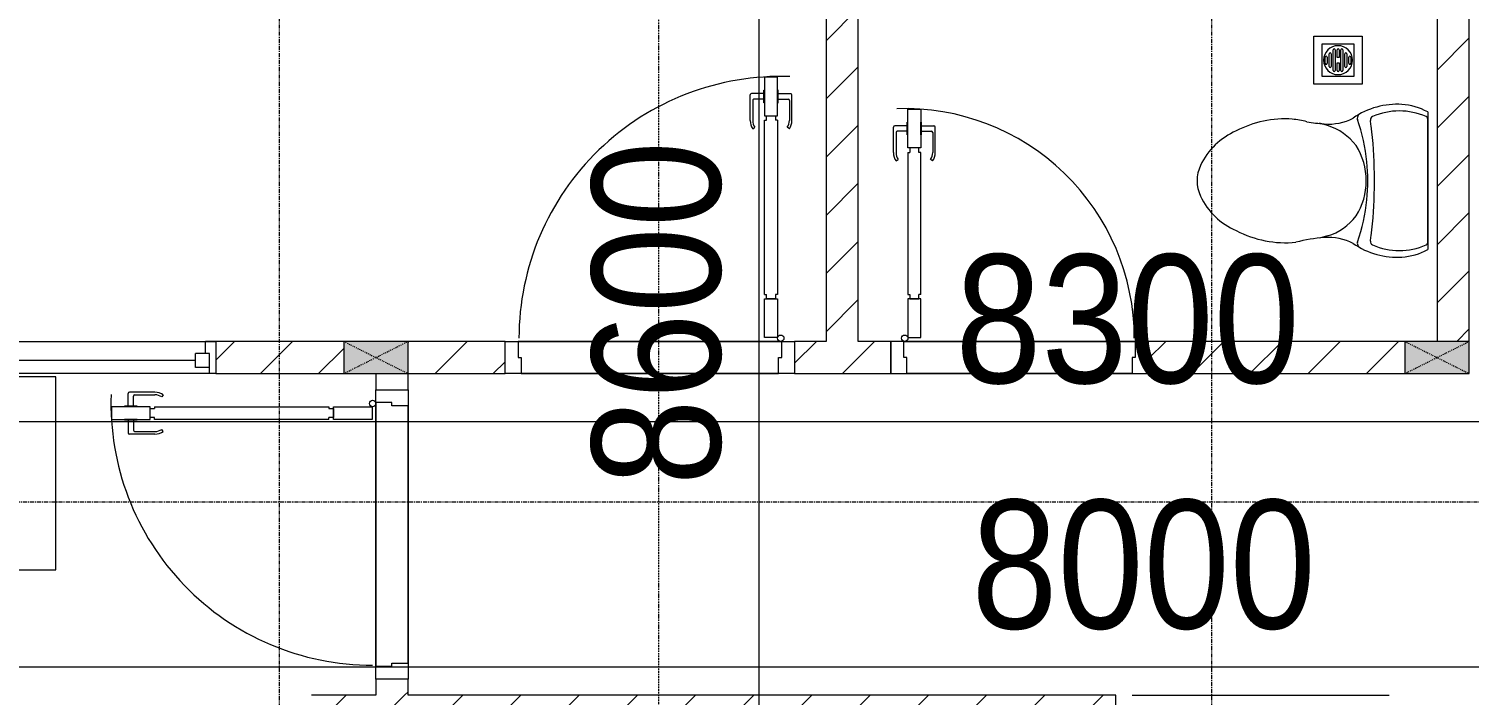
# Model space of a CAD drawing. Header units: millimetres. Extents: x 1591 to 240306, y -15958 to 82755.
# Drawn here: x 56175 to 60654, y 27837 to 29909 of the extents above; entities that cross this region are included whole.
import ezdxf

# ---------------------------------------------------------------- set-up
doc = ezdxf.new("R2010")
doc.units = ezdxf.units.MM
for name, pattern in [('Dash', [6, 3, -3]), ('Dash Dot 3_16_', [7.9375, 4.7625, -1.5875, 0, -1.5875]), ('Grid Line', [22.225, 12.7, -3.175, 3.175, -3.175])]:
    doc.linetypes.add(name, pattern=pattern)
for name, color, linetype, lineweight in [('0-1', 7, 'Continuous', 5), ('A-ANNO-DIMS', 211, 'Continuous', 9), ('A-ANNO-DIMS-160', 211, 'Continuous', 9), ('A-DETL-GENF-1', 9, 'Continuous', 9), ('A-DOOR-1', 254, 'Continuous', 9), ('A-DOOR-2', 9, 'Continuous', 9), ('A-FLOR-2', 9, 'Continuous', 9), ('A-GLAZ-1', 254, 'Continuous', 9), ('A-GLAZ-2', 9, 'Continuous', 9), ('A-WALL-1', 253, 'Continuous', 18), ('A-WALL-2', 9, 'Continuous', 9), ('A-WALL-PATT-1', 10, 'Continuous', 9), ('G-ANNO-SYMB-1', 111, 'Dash Dot 3_16_', 18), ('G-IMPT-1', 254, 'Continuous', 9), ('I-FURN-1', 254, 'Continuous', 9), ('M-EQPM-1', 254, 'Continuous', 9), ('P-SANR-FIXT-1', 254, 'Continuous', 9), ('S-COLS', 52, 'Continuous', 9), ('S-COLS-3', 254, 'Continuous', 9), ('S-COLS-4', 253, 'Continuous', 18), ('S-COLS-HDLN-1', 9, 'Dash', 9), ('S-GRID-1', 1, 'Grid Line', 9)]:
    doc.layers.add(name, color=color, linetype=linetype, lineweight=lineweight)
doc.styles.add('UTM Avo', font='UTM Avo.ttf', dxfattribs={"width": 0.9, "height": 400})
doc.dimstyles.new('1_Dim_chi_tiet_2_5', dxfattribs={"dimscale": 304.8, "dimtxt": 399.720379, "dimasz": 0.629921, "dimexe": 0.524934, "dimexo": 0.0625, "dimgap": 0.052493, "dimtad": 1, "dimdec": 0, "dimrnd": 5, "dimzin": 0, "dimdsep": 46, "dimtxsty": 'UTM Avo', "dimblk1": 'OBLIQUE', "dimblk2": 'OBLIQUE', "dimsah": 1, "dimcen": 0.09, "dimdle": 0.524934, "dimazin": 0, "dimtfac": 1, "dimtdec": 4, "dimtix": 1, "dimtmove": 0, "dimatfit": 3, "dimfxl": 1.049869, "dimfxlon": 1, "dimtvp": 1, "dimtolj": 1, "dimtzin": 0, "dimarcsym": 2})
doc.dimstyles.new('1_Dim_chi_tiet_2_5_1', dxfattribs={"dimscale": 304.8, "dimtxt": 399.720379, "dimasz": 0.629921, "dimexe": 0.524934, "dimexo": 0.0625, "dimgap": 0.052493, "dimtad": 1, "dimdec": 0, "dimrnd": 5, "dimzin": 0, "dimdsep": 46, "dimtxsty": 'UTM Avo', "dimblk1": 'OBLIQUE', "dimblk2": 'OBLIQUE', "dimsah": 1, "dimcen": 0.09, "dimdle": 0.524934, "dimazin": 0, "dimtfac": 1, "dimtdec": 4, "dimtix": 1, "dimtmove": 0, "dimatfit": 3, "dimfxl": 1.049869, "dimfxlon": 1, "dimtvp": 1, "dimtolj": 1, "dimtzin": 0, "dimarcsym": 2})
pattern_1 = [(45, (0, 0), (-90.50967, 90.50967), [])]

# ---------------------------------------------------------------- blocks, each defined once
blk = doc.blocks.new('DOOR_CW_01 CANH MO-PANEL KINH - DIW_01-900x2200-CỬA GỖ VÂN LAMINATE-553375-TKCS_MB TẦNG 3-4')
at = {"layer": 'A-DETL-GENF-1'}
for p, q in [((-397, -182), (-397, -62)), ((-397, -62), (-357, -62)), ((-357, -62), (-357, -182)), ((-357, -182), (-397, -182)), ((-397, -196), (-391, -196)), ((-397, -738), (-397, -196)), ((-391, -196), (-391, -182)), ((-391, -182), (-363, -182)), ((-363, -182), (-363, -196)), ((-357, -196), (-363, -196)), ((-357, -196), (-357, -738)), ((-433.9, -711.2), (-427.3, -715.8)), ((-320.1, -711.2), (-326.7, -715.8)), ((-442, -737), (-442, -816.5)), ((-434, -799.5), (-434, -737)), ((-397, -738), (-391, -738)), ((-357, -752), (-397, -752)), ((-397, -752), (-397, -872)), ((-391, -752), (-391, -738)), ((-363, -752), (-391, -752)), ((-357, -738), (-363, -738)), ((-363, -738), (-363, -752)), ((-357, -872), (-357, -752)), ((-320, -799.5), (-320, -737)), ((-312, -737), (-312, -816.5)), ((-399, -803.5), (-430, -803.5)), ((-399, -792.2), (-399, -831.8)), ((-397, -792.2), (-399, -792.2)), ((-397, -792.2), (-397, -831.8)), ((-357, -792.2), (-357, -831.8)), ((-357, -792.2), (-355, -792.2)), ((-355, -792.2), (-355, -831.8)), ((-355, -803.5), (-324, -803.5)), ((-399, -820.5), (-438, -820.5)), ((-399, -831.8), (-397, -831.8)), ((-355, -831.8), (-357, -831.8)), ((-355, -820.5), (-316, -820.5)), ((-397, -872), (-357, -872))]:
    blk.add_line(p, q, dxfattribs=at)
blk.add_circle((-407, -60), 10, dxfattribs=at)
for centre, radius, start, end in [((-407, -60), 814, 268, 0), ((-397, -737), 45, 145, 180), ((-397, -737), 37, 145, 180), ((-357, -737), 37, 0, 35), ((-357, -737), 45, 360, 35), ((-430, -799.5), 4, 180, 270), ((-324, -799.5), 4, 270, 0), ((-438, -816.5), 4, 180, 270), ((-316, -816.5), 4, 270, 0)]:
    blk.add_arc(centre, radius, start, end, dxfattribs=at)
at = {"layer": 'A-DOOR-2'}
for p, q in [((-450, -50), (-450, 50)), ((-450, 50), (-400, 50)), ((-400, 50), (-400, 0)), ((400, 0), (400, 50)), ((400, 50), (450, 50)), ((450, 50), (450, -50)), ((-410, 0), (-410, -50)), ((-400, 0), (-410, 0)), ((410, 0), (400, 0)), ((410, -50), (410, 0)), ((-410, -50), (-450, -50)), ((-407, -50), (-382, -50)), ((450, -50), (410, -50))]:
    blk.add_line(p, q, dxfattribs=at)
blk = doc.blocks.new('DOOR_CW_01 CANH MO-PANEL KINH - DIG_02-800x2200-CỬA NHÔM KÍNH-V105-TKCS_MB TẦNG 3-4')
at = {"layer": 'A-DETL-GENF-1'}
for p, q in [((-347, 772), (-307, 772)), ((-347, 652), (-347, 772)), ((-307, 772), (-307, 652)), ((-349, 720.5), (-388, 720.5)), ((-349, 731.8), (-347, 731.8)), ((-349, 692.2), (-349, 731.8)), ((-347, 692.2), (-347, 731.8)), ((-307, 692.2), (-307, 731.8)), ((-305, 731.8), (-307, 731.8)), ((-305, 692.2), (-305, 731.8)), ((-305, 720.5), (-266, 720.5)), ((-392, 637), (-392, 716.5)), ((-384, 699.5), (-384, 637)), ((-349, 703.5), (-380, 703.5)), ((-347, 692.2), (-349, 692.2)), ((-307, 692.2), (-305, 692.2)), ((-305, 703.5), (-274, 703.5)), ((-270, 699.5), (-270, 637)), ((-262, 637), (-262, 716.5)), ((-307, 652), (-347, 652)), ((-347, 638), (-341, 638)), ((-347, 638), (-347, 196)), ((-313, 652), (-341, 652)), ((-341, 652), (-341, 638)), ((-313, 638), (-313, 652)), ((-307, 638), (-313, 638)), ((-307, 196), (-307, 638)), ((-383.9, 611.2), (-377.3, 615.8)), ((-270.1, 611.2), (-276.7, 615.8)), ((-347, 196), (-341, 196)), ((-307, 182), (-347, 182)), ((-347, 182), (-347, 62)), ((-341, 196), (-341, 182)), ((-341, 182), (-313, 182)), ((-307, 196), (-313, 196)), ((-313, 182), (-313, 196)), ((-307, 62), (-307, 182)), ((-347, 62), (-307, 62))]:
    blk.add_line(p, q, dxfattribs=at)
blk.add_circle((-357, 60), 10, dxfattribs=at)
for centre, radius, start, end in [((-357, 60), 714, 360, 92), ((-388, 716.5), 4, 90, 180), ((-266, 716.5), 4, 0, 90), ((-380, 699.5), 4, 90, 180), ((-274, 699.5), 4, 0, 90), ((-347, 637), 45, 180, 215), ((-347, 637), 37, 180, 215), ((-307, 637), 37, 325, 0), ((-307, 637), 45, 325, 0)]:
    blk.add_arc(centre, radius, start, end, dxfattribs=at)
at = {"layer": 'A-DOOR-2'}
for p, q in [((-360, 50), (-400, 50)), ((-400, 50), (-400, -50)), ((-360, 0), (-360, 50)), ((-357, 50), (-332, 50)), ((400, 50), (360, 50)), ((360, 50), (360, 0)), ((400, -50), (400, 50)), ((-350, 0), (-360, 0)), ((-350, -50), (-350, 0)), ((360, 0), (350, 0)), ((350, 0), (350, -50)), ((-400, -50), (-350, -50)), ((350, -50), (400, -50))]:
    blk.add_line(p, q, dxfattribs=at)
blk = doc.blocks.new('M_Fixed - 900 x 1400-901190-TKCS_MB TẦNG 3-4')
at = {"layer": 'A-GLAZ-2'}
for p, q in [((-450, 63), (-431, 63)), ((-431, 63), (-431, 0)), ((431, 63), (431, 0)), ((448.9, 63), (431, 63)), ((-431, 44), (-387, 44)), ((-387, 44), (-387, 0)), ((-387, 22), (387, 22)), ((387, 44), (387, 0)), ((431, 44), (387, 44)), ((-450, -37), (-418, -37)), ((-431, 0), (-387, 0)), ((-418, 0), (-418, -37)), ((387, 0), (431, 0)), ((418, 0), (418, -37)), ((450, -37), (418, -37))]:
    blk.add_line(p, q, dxfattribs=at)
blk = doc.blocks.new('GIUONG NGU-2TAB-1600x2000 - GIUONG NGU-2TAB-1600x2000-885815-TKCS_MB TẦNG 3-4')
at = {"layer": 'I-FURN-1'}
for p, q in [((458.5, 0), (8.5, 0)), ((8.5, 0), (8.5, -50)), ((458.5, -50), (458.5, 0)), ((2108.2, 0), (458.5, 0)), ((458.5, 0), (458.5, -50)), ((458.5, 0), (2108.2, 0)), ((2108.2, -50), (2108.2, 0)), ((2558.2, 0), (2108.2, 0)), ((2108.2, 0), (2108.2, -50)), ((2558.2, -50), (2558.2, 0)), ((458.5, -50), (8.5, -50)), ((8.5, -50), (8.5, -450.3)), ((8.5, -50), (458.5, -50)), ((458.5, -50), (8.5, -50)), ((8.5, -50), (8.5, -450.3)), ((233.5, -86.8), (233.5, -413.5)), ((458.5, -450.3), (458.5, -50)), ((2108.2, -50), (458.5, -50)), ((458.5, -50), (458.5, -1938.9)), ((458.5, -50), (2108.2, -50)), ((458.5, -1938.9), (458.5, -50)), ((458.5, -450.3), (458.5, -50)), ((458.5, -50), (2108.2, -50)), ((2558.2, -50), (2108.2, -50)), ((2108.2, -50), (2108.2, -450.3)), ((2108.2, -1938.9), (2108.2, -50)), ((2108.2, -50), (2558.2, -50)), ((2108.2, -50), (2558.2, -50)), ((2108.2, -450.3), (2108.2, -50)), ((2108.2, -50), (2108.2, -1938.9)), ((2333.2, -86.8), (2333.2, -413.5)), ((2558.2, -450.3), (2558.2, -50)), ((2558.2, -50), (2558.2, -450.3)), ((508.5, -100), (2058.2, -100)), ((508.5, -1938.9), (508.5, -100)), ((2058.2, -100), (2058.2, -1938.9)), ((120.2, -250.2), (346.8, -250.2)), ((2446.5, -250.2), (2219.8, -250.2)), ((8.5, -450.3), (458.5, -450.3)), ((8.5, -450.3), (458.5, -450.3)), ((2108.2, -450.3), (2558.2, -450.3)), ((2558.2, -450.3), (2108.2, -450.3)), ((1997.1, -2000), (569.6, -2000)), ((569.6, -2050), (1997.1, -2050)), ((1997.1, -2050), (569.6, -2050))]:
    blk.add_line(p, q, dxfattribs=at)
for centre in [(233.5, -250.2), (2333.2, -250.2)]:
    blk.add_circle(centre, 150.7, dxfattribs=at)
for centre, radius, start, end in [((569.6, -1938.9), 111.1, 180, 270), ((569.6, -1938.9), 111.1, 180, 270), ((569.6, -1938.9), 61.1, 180, 270), ((1997.1, -1938.9), 111.1, 270, 360), ((1997.1, -1938.9), 61.1, 270, 0), ((1997.1, -1938.9), 111.1, 270, 0)]:
    blk.add_arc(centre, radius, start, end, dxfattribs=at)
blk = doc.blocks.new('TOILET - TOILET-400871-TKCS_MB TẦNG 3-4')
at = {"layer": 'P-SANR-FIXT-1'}
for p, q in [((-171.7, 330.3), (-178.6, 355.5)), ((171.7, 330.3), (178.6, 355.5)), ((214.2, 19), (-214.2, 19)), ((194, 19.9), (-194, 19.9))]:
    blk.add_line(p, q, dxfattribs=at)
for centre, radius, start, end in [((45.1, 528.6), 217.6, 115.2282, 156.7784), ((0, 624.4), 111.7, 64.7718, 115.2282), ((-45.1, 528.6), 217.6, 23.2216, 64.7718), ((137.1, 461.2), 329.8, 152.3122, 185.6513), ((-137.1, 461.2), 329.8, 356.3165, 27.6878), ((-719.2, 297.5), 544.3, 4.5441, 13.9464), ((-1948.3, 805.1), 2171.2, 349.1051, 350.319), ((719.2, 297.5), 544.3, 169.7121, 175.4559), ((-343.5, 327.4), 167.3, 332.62, 4.5441), ((-0.4, 384), 179.5, 197.4036, 232.5964), ((0.4, 384), 179.5, 307.4036, 342.5964), ((343.5, 327.4), 167.3, 175.4559, 207.38), ((-4, 115.7), 233.6, 144.7853, 164.7039), ((-195, 224.1), 13.8, 71.0073, 129.3276), ((0.6, 792.1), 586.9, 251.0073, 264.1678), ((0, 416), 206.1, 237.9268, 270), ((0, 416), 206.1, 270, 302.0732), ((-0.6, 792.1), 586.9, 275.8322, 288.9927), ((195, 224.1), 13.8, 50.6724, 108.9927), ((4, 115.7), 233.6, 15.2961, 35.2147), ((-9.8, 107.2), 207.3, 156.2862, 203.7138), ((-189.1, 185.5), 11.7, 82.4212, 154.5895), ((178.9, 2951.3), 2778.4, 262.4212, 262.7649), ((-14.3, 1400.4), 1215.6, 262.593, 269.6026), ((0, 786.7), 581.5, 264.1678, 275.8322), ((0, 3462.8), 3278, 269.6026, 270.3974), ((14.3, 1400.4), 1215.6, 270.3974, 277.407), ((-178.9, 2951.3), 2778.4, 277.2351, 277.5788), ((189.1, 185.5), 11.7, 25.4105, 97.5788), ((9.8, 107.2), 207.3, 336.2862, 23.7138), ((1.9, 114.1), 239.7, 164.7039, 183.5487), ((-1.9, 114.1), 239.7, 356.4513, 15.2961), ((-46.1, 111.1), 191.6, 183.5487, 208.7191), ((46.1, 111.1), 191.6, 331.2809, 356.4513), ((-193.7, 26.4), 6.48, 203.7138, 267.6832), ((193.7, 26.4), 6.48, 272.3168, 336.2862)]:
    blk.add_arc(centre, radius, start, end, dxfattribs=at)
blk = doc.blocks.new('MAY GIAT - MAY GIAT_dwg-348053-TKCS_MB TẦNG 3-4')
at = {"layer": 'G-IMPT-1', "flags": 128}
blk.add_lwpolyline([(5, 596.6), (5, 2.3), (605, 2.3), (605, 596.6)], close=True, dxfattribs=at)
blk = doc.blocks.new('MAY GIAT - MAY GIAT-348233-TKCS_MB TẦNG 3-4')
at = {"layer": 'I-FURN-1'}
for p, q in [((5, 596.6), (5, 2.3)), ((605, 596.6), (5, 596.6)), ((605, 2.3), (605, 596.6)), ((5, 2.3), (605, 2.3))]:
    blk.add_line(p, q, dxfattribs=at)
blk.add_blockref('MAY GIAT - MAY GIAT_dwg-348053-TKCS_MB TẦNG 3-4', (0, 0))
blk = doc.blocks.new('THU NUOC - THU NUOC-455054-TKCS_MB TẦNG 3-4')
at = {"layer": 'M-EQPM-1'}
for p, q in [((-66.3, -70.6), (-66.3, 79.4)), ((-66.3, 79.4), (83.7, 79.4)), ((58.7, 54.4), (-41.3, 54.4)), ((-41.3, 54.4), (-41.3, -45.6)), ((58.7, -45.6), (58.7, 54.4)), ((83.7, 79.4), (83.7, -70.6)), ((-23.3, 19.6), (40.9, 19.6)), ((40.9, 13.6), (-23.3, 13.6)), ((-23.3, 7.2), (0.7, 7.2)), ((0.7, 1.2), (-23.3, 1.2)), ((-11, 32.1), (28.5, 32.1)), ((28.5, 26.1), (-11, 26.1)), ((-1.1, 44.5), (18.5, 44.5)), ((18.5, 38.5), (-1.1, 38.5)), ((0.7, 7.2), (0.7, 1.2)), ((16.7, 1.2), (16.7, 7.2)), ((16.7, 7.2), (40.9, 7.2)), ((40.9, 1.2), (16.7, 1.2)), ((-23.3, -4.8), (40.9, -4.8)), ((40.9, -10.8), (-23.3, -10.8)), ((-11, -17.3), (28.5, -17.3)), ((28.5, -23.3), (-11, -23.3)), ((-1.1, -29.6), (18.5, -29.6)), ((18.5, -35.6), (-1.1, -35.6)), ((83.7, -70.6), (-66.3, -70.6)), ((-41.3, -45.6), (58.7, -45.6))]:
    blk.add_line(p, q, dxfattribs=at)
for centre, radius, start, end in [((8.7, 4.4), 45, 0, 180), ((8.7, 4.4), 45, 360, 180), ((8.7, 4.4), 45, 180, 0), ((8.7, 4.4), 45, 180, 360), ((-23.3, 16.6), 3, 90, 270), ((-23.3, 4.2), 3, 90, 270), ((-11, 29.1), 3, 90, 270), ((-1.1, 41.5), 3, 90, 270), ((18.5, 41.5), 3, 270, 90), ((28.5, 29.1), 3, 270, 90), ((40.9, 16.6), 3, 270, 90), ((40.9, 4.2), 3, 270, 90), ((-23.3, -7.8), 3, 90, 270), ((-11, -20.3), 3, 90, 270), ((-1.1, -32.6), 3, 90, 270), ((18.5, -32.6), 3, 270, 90), ((28.5, -20.3), 3, 270, 90), ((40.9, -7.8), 3, 270, 90)]:
    blk.add_arc(centre, radius, start, end, dxfattribs=at)
blk = doc.blocks.new('G1_SOF - BO TRU - 100x200-745959-TKCS_MB TẦNG 3-4')
at = {"layer": 'S-COLS'}
blk.add_hatch(color=256, dxfattribs=at).paths.add_polyline_path([(-50, 100), (-50, -100), (50, -100), (50, 100)])
at = {"layer": 'S-COLS-4'}
for p, q in [((50, 100), (-50, 100)), ((-50, 100), (-50, -100)), ((50, -100), (50, 100)), ((-50, -100), (50, -100))]:
    blk.add_line(p, q, dxfattribs=at)
at = {"layer": 'S-COLS-HDLN-1'}
for p, q in [((50, 100), (-50, -100)), ((-50, 100), (50, -100))]:
    blk.add_line(p, q, dxfattribs=at)
blk = doc.blocks.new('DOOR_CW_01 CANH MO-PANEL KINH - DIG_01-900x2200-CỬA NHÔM KÍNH-901215-TKCS_MB TẦNG 3-4')
at = {"layer": 'A-DETL-GENF-1'}
for p, q in [((-397, -182), (-397, -62)), ((-397, -62), (-357, -62)), ((-357, -62), (-357, -182)), ((-357, -182), (-397, -182)), ((-397, -196), (-391, -196)), ((-397, -738), (-397, -196)), ((-391, -196), (-391, -182)), ((-391, -182), (-363, -182)), ((-363, -182), (-363, -196)), ((-357, -196), (-363, -196)), ((-357, -196), (-357, -738)), ((-433.9, -711.2), (-427.3, -715.8)), ((-320.1, -711.2), (-326.7, -715.8)), ((-442, -737), (-442, -816.5)), ((-434, -799.5), (-434, -737)), ((-397, -738), (-391, -738)), ((-357, -752), (-397, -752)), ((-397, -752), (-397, -872)), ((-391, -752), (-391, -738)), ((-363, -752), (-391, -752)), ((-357, -738), (-363, -738)), ((-363, -738), (-363, -752)), ((-357, -872), (-357, -752)), ((-320, -799.5), (-320, -737)), ((-312, -737), (-312, -816.5)), ((-399, -803.5), (-430, -803.5)), ((-399, -792.2), (-399, -831.8)), ((-397, -792.2), (-399, -792.2)), ((-397, -792.2), (-397, -831.8)), ((-357, -792.2), (-357, -831.8)), ((-357, -792.2), (-355, -792.2)), ((-355, -792.2), (-355, -831.8)), ((-355, -803.5), (-324, -803.5)), ((-399, -820.5), (-438, -820.5)), ((-399, -831.8), (-397, -831.8)), ((-355, -831.8), (-357, -831.8)), ((-355, -820.5), (-316, -820.5)), ((-397, -872), (-357, -872))]:
    blk.add_line(p, q, dxfattribs=at)
blk.add_circle((-407, -60), 10, dxfattribs=at)
for centre, radius, start, end in [((-407, -60), 814, 268, 0), ((-397, -737), 45, 145, 180), ((-397, -737), 37, 145, 180), ((-357, -737), 37, 0, 35), ((-357, -737), 45, 360, 35), ((-430, -799.5), 4, 180, 270), ((-324, -799.5), 4, 270, 0), ((-438, -816.5), 4, 180, 270), ((-316, -816.5), 4, 270, 0)]:
    blk.add_arc(centre, radius, start, end, dxfattribs=at)
at = {"layer": 'A-DOOR-2'}
for p, q in [((-450, -50), (-450, 50)), ((-450, 50), (-400, 50)), ((-400, 50), (-400, 0)), ((400, 0), (400, 50)), ((400, 50), (450, 50)), ((450, 50), (450, -50)), ((-410, 0), (-410, -50)), ((-400, 0), (-410, 0)), ((410, 0), (400, 0)), ((410, -50), (410, 0)), ((-410, -50), (-450, -50)), ((-407, -50), (-382, -50)), ((450, -50), (410, -50))]:
    blk.add_line(p, q, dxfattribs=at)
blk = doc.blocks.new('NCV_TKTC_TANG 3 - 4_rvt-2-TKCS_MB TẦNG 3-4')
at = {"layer": 'A-WALL-PATT-1'}
h = blk.add_hatch(dxfattribs=at)
h.set_pattern_fill('FP_1', color=256, style=0, pattern_type=2)
h.set_pattern_definition(pattern_1)
h.paths.add_polyline_path([(49648.4, 28936.9), (49652.6, 28936.9), (49652.6, 31236.9), (49552.6, 31236.9), (49552.6, 28936.9)])
h.paths.add_polyline_path([(49557.3, 31336.9), (49652.6, 31336.9), (49652.6, 33336.5), (49552.6, 33336.5), (49552.6, 31336.9)])
h = blk.add_hatch(dxfattribs=at)
h.set_pattern_fill('FP_1', color=256, style=0, pattern_type=2)
h.set_pattern_definition(pattern_1)
h.paths.add_polyline_path([(47652.6, 28936.9), (47752.6, 28936.9), (47752.6, 30886.9), (47652.6, 30886.9), (47652.6, 29966.6)])
h = blk.add_hatch(dxfattribs=at)
h.set_pattern_fill('FP_1', color=256, style=0, pattern_type=2)
h.set_pattern_definition(pattern_1)
h.paths.add_polyline_path([(44652.6, 28836.9), (44854.6, 28836.9), (44854.6, 28936.9), (44652.6, 28936.9)])
h.paths.add_polyline_path([(45754.6, 28836.9), (46152.6, 28836.9), (46152.6, 28936.9), (45754.6, 28936.9)])
h.paths.add_polyline_path([(46352.6, 28836.9), (46654.6, 28836.9), (46654.6, 28936.9), (46352.6, 28936.9), (46352.6, 28861.8)])
h.paths.add_polyline_path([(47554.6, 28836.9), (47854.2, 28836.9), (47854.2, 28936.9), (47554.6, 28936.9)])
h.paths.add_polyline_path([(48654.2, 28836.9), (49452.6, 28836.9), (49452.6, 28936.9), (48654.2, 28936.9), (48654.2, 28908.4)])
h = blk.add_hatch(dxfattribs=at)
h.set_pattern_fill('FP_1', color=256, style=0, pattern_type=2)
h.set_pattern_definition(pattern_1)
h.paths.add_polyline_path([(46252.6, 27836.9), (46352.6, 27836.9), (46352.6, 27886.9), (46252.6, 27886.9), (46252.6, 27850.2)])
h.paths.add_polyline_path([(46252.6, 28786.9), (46352.6, 28786.9), (46352.6, 28836.9), (46252.6, 28836.9)])
h = blk.add_hatch(dxfattribs=at)
h.set_pattern_fill('FP_1', color=256, style=0, pattern_type=2)
h.set_pattern_definition(pattern_1)
h.paths.add_polyline_path([(46052.6, 27736.9), (48554.2, 27736.9), (48554.2, 27836.9), (46052.6, 27836.9), (46052.6, 27761.9)])
at = {"layer": 'A-FLOR-2'}
for p, q in [((46694.6, 28936.9), (47514.6, 28936.9)), ((47514.6, 28936.9), (46694.6, 28936.9)), ((48614.2, 28936.9), (47894.2, 28936.9)), ((47504.6, 28836.9), (46704.6, 28836.9)), ((46704.6, 28836.9), (47504.6, 28836.9)), ((48604.2, 28836.9), (47904.2, 28836.9)), ((47904.2, 28836.9), (48604.2, 28836.9)), ((46252.6, 28746.9), (46252.6, 27926.9)), ((46352.6, 28736.9), (46352.6, 27936.9)), ((46352.6, 27936.9), (46352.6, 28736.9))]:
    blk.add_line(p, q, dxfattribs=at)
at = {"layer": 'A-WALL-1'}
for p, q in [((49552.6, 31236.9), (49552.6, 28936.9)), ((49652.6, 28936.9), (49652.6, 31236.9)), ((47652.6, 30886.9), (47652.6, 28936.9)), ((47752.6, 28936.9), (47752.6, 30886.9)), ((46152.6, 28936.9), (45754.6, 28936.9)), ((45754.6, 28936.9), (45754.6, 28836.9)), ((46654.6, 28936.9), (46352.6, 28936.9)), ((46654.6, 28836.9), (46654.6, 28936.9)), ((47652.6, 28936.9), (47554.6, 28936.9)), ((47554.6, 28936.9), (47554.6, 28836.9)), ((47854.2, 28936.9), (47752.6, 28936.9)), ((47854.2, 28836.9), (47854.2, 28936.9)), ((49452.6, 28936.9), (48654.2, 28936.9)), ((48654.2, 28936.9), (48654.2, 28836.9)), ((45754.6, 28836.9), (46152.6, 28836.9)), ((46252.6, 28836.9), (46252.6, 28786.9)), ((46352.6, 28836.9), (46654.6, 28836.9)), ((46352.6, 28786.9), (46352.6, 28836.9)), ((47554.6, 28836.9), (47854.2, 28836.9)), ((48654.2, 28836.9), (49452.6, 28836.9)), ((46252.6, 28786.9), (46352.6, 28786.9)), ((46352.6, 27886.9), (46252.6, 27886.9)), ((46252.6, 27886.9), (46252.6, 27836.9)), ((46352.6, 27836.9), (46352.6, 27886.9)), ((46252.6, 27836.9), (46052.6, 27836.9)), ((48554.2, 27836.9), (46352.6, 27836.9)), ((48554.2, 27736.9), (48554.2, 27836.9))]:
    blk.add_line(p, q, dxfattribs=at)
at = {"layer": 'A-WALL-2'}
for p, q in [((44854.6, 28936.9), (45754.6, 28936.9)), ((46694.6, 28936.9), (47514.6, 28936.9)), ((47894.2, 28936.9), (48614.2, 28936.9)), ((45754.6, 28836.9), (44854.6, 28836.9)), ((47504.6, 28836.9), (46704.6, 28836.9)), ((48604.2, 28836.9), (47904.2, 28836.9)), ((46252.6, 27926.9), (46252.6, 28746.9)), ((46352.6, 28736.9), (46352.6, 27936.9)), ((48604.2, 27836.9), (49404.2, 27836.9))]:
    blk.add_line(p, q, dxfattribs=at)
at = {"layer": 'A-DOOR-1'}
for name, p, rotation in [('DOOR_CW_01 CANH MO-PANEL KINH - DIW_01-900x2200-CỬA GỖ VÂN LAMINATE-553375-TKCS_MB TẦNG 3-4', (47104.6, 28886.9), 180), ('DOOR_CW_01 CANH MO-PANEL KINH - DIG_01-900x2200-CỬA NHÔM KÍNH-901215-TKCS_MB TẦNG 3-4', (46302.6, 28336.9), 270.0000000000053)]:
    blk.add_blockref(name, p, dxfattribs=dict(at, rotation=rotation))
blk.add_blockref('DOOR_CW_01 CANH MO-PANEL KINH - DIG_02-800x2200-CỬA NHÔM KÍNH-V105-TKCS_MB TẦNG 3-4', (48254.2, 28886.9), dxfattribs=at)
at = {"layer": 'A-GLAZ-1', "rotation": 180}
blk.add_blockref('M_Fixed - 900 x 1400-901190-TKCS_MB TẦNG 3-4', (45304.6, 28899.9), dxfattribs=at)
at = {"layer": 'I-FURN-1'}
for name, p, rotation in [('GIUONG NGU-2TAB-1600x2000 - GIUONG NGU-2TAB-1600x2000-885815-TKCS_MB TẦNG 3-4', (44662.6, 29668.6), 90.00000000000712), ('MAY GIAT - MAY GIAT-348233-TKCS_MB TẦNG 3-4', (45259.2, 28222), 90.00000000000644)]:
    blk.add_blockref(name, p, dxfattribs=dict(at, rotation=rotation))
at = {"layer": 'M-EQPM-1', "rotation": 90.00000000000581}
blk.add_blockref('THU NUOC - THU NUOC-455054-TKCS_MB TẦNG 3-4', (49249.1, 29802.8), dxfattribs=at)
at = {"layer": 'P-SANR-FIXT-1', "rotation": 90.00000000000679}
blk.add_blockref('TOILET - TOILET-400871-TKCS_MB TẦNG 3-4', (49542.6, 29436.5), dxfattribs=at)
at = {"layer": 'S-COLS-3', "rotation": 90.00000000000588}
for p in [(46252.6, 28886.9), (49552.6, 28886.9)]:
    blk.add_blockref('G1_SOF - BO TRU - 100x200-745959-TKCS_MB TẦNG 3-4', p, dxfattribs=at)
blk = doc.blocks.new('DIMBLOCK50-TKCS_MB TẦNG 3-4')
at = {"layer": 'A-ANNO-DIMS-160'}
for p, q in [((55453.9, 29007.8), (55453.9, 28527.8)), ((55453.9, 28687.8), (55453.9, 29007.8)), ((63753.9, 29007.8), (63753.9, 28527.8)), ((63753.9, 28687.8), (63753.9, 29007.8)), ((55293.9, 28687.8), (63753.9, 28687.8))]:
    blk.add_line(p, q, dxfattribs=at)
at = {"layer": 'A-ANNO-DIMS-160', "lineweight": 25}
for p, q in [((55453.9, 28687.8), (55549.9, 28783.8)), ((63753.9, 28687.8), (63849.9, 28783.8)), ((55453.9, 28687.8), (55357.9, 28591.8)), ((63753.9, 28687.8), (63657.9, 28591.8))]:
    blk.add_line(p, q, dxfattribs=at)
at = {"layer": 'A-ANNO-DIMS-160', "color": 0, "insert": (59056.1, 29207.5), "char_height": 400, "width": 1314.636, "attachment_point": 1, "line_spacing_factor": 1.110334, "style": 'UTM Avo'}
blk.add_mtext('8300', dxfattribs=at)
blk = doc.blocks.new('_Oblique')
at = {"color": 0, "linetype": 'ByBlock', "lineweight": -2}
blk.add_line((-0.5, -0.5), (0.5, 0.5), dxfattribs=at)
blk = doc.blocks.new('DIMBLOCK343-TKCS_MB TẦNG 3-4')
at = {"layer": 'A-ANNO-DIMS-160'}
for p, q in [((55653.9, 28244.6), (55653.9, 27764.6)), ((55653.9, 27924.6), (55653.9, 28244.6)), ((63653.9, 28244.6), (63653.9, 27764.6)), ((63653.9, 27924.6), (63653.9, 28244.6)), ((55493.9, 27924.6), (63813.9, 27924.6))]:
    blk.add_line(p, q, dxfattribs=at)
at = {"layer": 'A-ANNO-DIMS-160', "lineweight": 25}
for p, q in [((55653.9, 27924.6), (55749.9, 28020.6)), ((63653.9, 27924.6), (63749.9, 28020.6)), ((55653.9, 27924.6), (55557.9, 27828.6)), ((63653.9, 27924.6), (63557.9, 27828.6))]:
    blk.add_line(p, q, dxfattribs=at)
at = {"layer": 'A-ANNO-DIMS-160', "color": 0, "insert": (59106.1, 28444.2), "char_height": 400, "width": 1314.636, "attachment_point": 1, "line_spacing_factor": 1.110334, "style": 'UTM Avo'}
blk.add_mtext('8000', dxfattribs=at)
blk = doc.blocks.new('DIMBLOCK351-TKCS_MB TẦNG 3-4')
at = {"layer": 'A-ANNO-DIMS-160'}
for p, q in [((58445.1, 33496.9), (58445.1, 24576.9)), ((58765.1, 33336.9), (58285.1, 33336.9)), ((58445.1, 33336.9), (58765.1, 33336.9)), ((58765.1, 24736.9), (58285.1, 24736.9)), ((58445.1, 24736.9), (58765.1, 24736.9))]:
    blk.add_line(p, q, dxfattribs=at)
at = {"layer": 'A-ANNO-DIMS-160', "lineweight": 25}
for p, q in [((58445.1, 33336.9), (58349.1, 33432.9)), ((58445.1, 33336.9), (58541.1, 33240.9)), ((58445.1, 24736.9), (58349.1, 24832.9)), ((58445.1, 24736.9), (58541.1, 24640.9))]:
    blk.add_line(p, q, dxfattribs=at)
at = {"layer": 'A-ANNO-DIMS-160', "color": 0, "insert": (57925.4, 28489.2), "char_height": 400, "width": 1314.636, "attachment_point": 1, "rotation": 90, "line_spacing_factor": 1.110334, "style": 'UTM Avo'}
blk.add_mtext('8600', dxfattribs=at)

msp = doc.modelspace()

# ---------------------------------------------------------------- linework, layer by layer
at = {"layer": 'G-ANNO-SYMB-1'}
msp.add_line((58132.7, 82373.8), (58132.7, 13320.5), dxfattribs=at)
at = {"layer": 'S-GRID-1'}
for p, q in [((56953.9, 19175.3), (56953.9, 76690.4)), ((59853.9, 19175.3), (59853.9, 76690.4)), ((139245.7, 28436.9), (45492.6, 28436.9))]:
    msp.add_line(p, q, dxfattribs=at)

# ---------------------------------------------------------------- block references
at = {"layer": '0-1'}
msp.add_blockref('NCV_TKTC_TANG 3 - 4_rvt-2-TKCS_MB TẦNG 3-4', (11001.4, 0), dxfattribs=at)

# ---------------------------------------------------------------- dimensions: what is measured, and where the dimension line sits
at = {"layer": 'A-ANNO-DIMS'}
dim = msp.add_linear_dim(base=(58445.1, 24736.9), p1=(58765.1, 33336.9), p2=(58765.1, 24736.9), angle=90, dimstyle='1_Dim_chi_tiet_2_5_1', override={"dimpost": '<>', "dimfxl": 8600}, dxfattribs=at)
dim.commit()
dim.dimension.update_dxf_attribs({"geometry": 'DIMBLOCK351-TKCS_MB TẦNG 3-4', "text_midpoint": (58222.1, 29036.9)})
for base, p1, p2, dimstyle, override, picture, middle in [((63753.9, 28687.8), (55453.9, 29007.8), (63753.9, 29007.8), '1_Dim_chi_tiet_2_5', {"dimpost": '<>', "dimfxl": 8300}, 'DIMBLOCK50-TKCS_MB TẦNG 3-4', (59603.9, 28910.8)), ((63653.9, 27924.6), (55653.9, 28244.6), (63653.9, 28244.6), '1_Dim_chi_tiet_2_5_1', {"dimpost": '<>', "dimfxl": 8000}, 'DIMBLOCK343-TKCS_MB TẦNG 3-4', (59653.9, 28147.6))]:
    dim = msp.add_linear_dim(base=base, p1=p1, p2=p2, dimstyle=dimstyle, override=override, dxfattribs=at)
    dim.commit()
    dim.dimension.update_dxf_attribs({"geometry": picture, "text_midpoint": middle})

doc.saveas('drawing.dxf')
